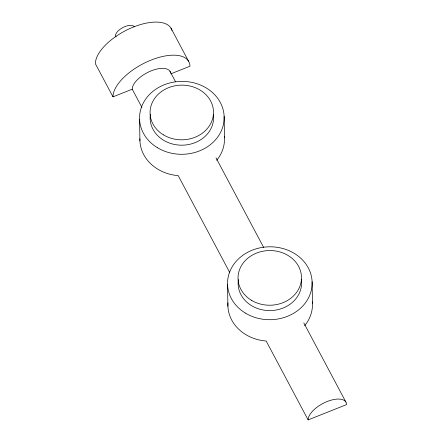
<?xml version="1.0" encoding="UTF-8"?>
<svg xmlns="http://www.w3.org/2000/svg" width="442" height="442" viewBox="0 0 442 442"><rect width="100%" height="100%" fill="white"/><g stroke="black" fill="none" stroke-linecap="round" stroke-linejoin="round"><path stroke-width="0.66" d="M171.977 30.47A42.31 19.647 -28 0 0 131.025 28.034A42.31 19.647 -28 0 0 95.4 63.775L112.997 96.859L132.235 89.201A21.155 9.823 -28 0 1 150.048 71.328A21.155 9.823 -28 0 1 170.524 72.549M170.711 73.88L189.944 66.223A42.31 19.647 -28 0 0 151.136 60.068A42.31 19.647 -28 0 0 112.997 96.859M308.124 419.9L346.6 404.585A21.155 9.823 -28 0 0 327.191 401.507A21.155 9.823 -28 0 0 308.124 419.9L266.178 341.031A42.31 36.454 -0.9 0 1 227.939 302.809M170.955 28.106L188.546 61.189M170.01 71.366L175.518 81.72M216.005 157.844L263.625 247.371M303.792 322.892L345.898 402.065M116.086 36.929L115.461 35.747A10.575 4.912 -28 0 1 123.738 27.095A10.575 4.912 -28 0 1 134.346 26.829M132.235 89.201L141.915 107.4M229.564 272.195L178.198 175.623A42.31 36.454 -0.9 0 1 139.899 138.76M312.118 281.764L312.455 303.234M227.558 284.747L227.895 306.218M224.144 116.351L224.481 137.821M139.584 119.334L139.921 140.805M312.367 301.875A42.31 36.454 -0.9 0 1 304.654 325.715M224.392 136.462A42.31 36.454 -0.9 0 1 216.674 160.308M301.234 279.167A31.73 27.343 -0.9 0 1 269.952 310.593A31.73 27.343 -0.9 0 1 238.409 279.615M213.353 114.345A31.73 27.343 -0.9 0 1 181.629 145.186A31.73 27.343 -0.9 0 1 150.435 114.202M245.316 313.058A42.31 36.454 -0.9 0 0 311.958 286.532A42.31 36.454 -0.9 0 0 252.244 250.172A42.31 36.454 -0.9 0 0 245.316 313.058M157.341 147.65A42.31 36.454 -0.9 0 0 223.978 121.119A42.31 36.454 -0.9 0 0 164.269 84.759A42.31 36.454 -0.9 0 0 157.341 147.65M251.365 300.24A31.73 27.343 -0.9 0 0 301.345 280.344A31.73 27.343 -0.9 0 0 256.559 253.073A31.73 27.343 -0.9 0 0 251.365 300.24M163.385 134.832A31.73 27.343 -0.9 0 0 213.364 114.931A31.73 27.343 -0.9 0 0 168.584 87.665A31.73 27.343 -0.9 0 0 163.385 134.832"/></g></svg>
